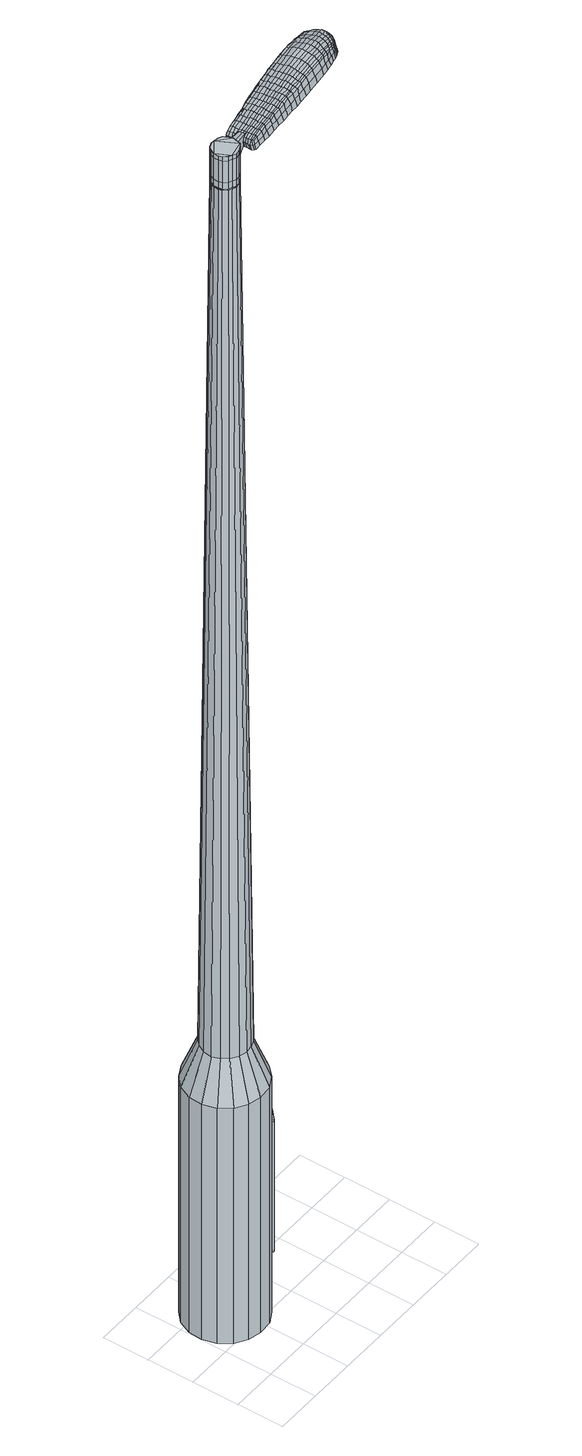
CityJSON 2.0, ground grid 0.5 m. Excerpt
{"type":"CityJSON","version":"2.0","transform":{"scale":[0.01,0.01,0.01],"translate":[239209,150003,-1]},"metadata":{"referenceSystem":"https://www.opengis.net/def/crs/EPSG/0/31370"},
"CityObjects":{
"object1":{"type":"GenericCityObject","attributes":{"cluster":869,"mean_distance_to_centroid":0.272,"new_centroid_x":239209.42,"new_centroid_y":150003.8,"mean_distance_to_camera":11.8,"H1":19.51,"H2":20.36,"Z_final":111.76,"cluster2":-1,"proj_x":239210.21,"proj_y":150011.32,"id_line":88928,"bearing_l":95.98,"distance":7.56,"orientation":"right","G_obj":5.98},"geometry":[{"type":"MultiSurface","lod":"2","boundaries":[[[0,1,2,3]],[[1,4,5,2]],[[4,6,7,5]],[[6,8,9,7]],[[8,10,11,9]],[[10,12,13,11]],[[12,14,15,13]],[[14,16,17,15]],[[16,18,19,17]],[[18,20,21,19]],[[20,22,23,21]],[[22,24,25,23]],[[24,26,27,25]],[[26,28,29,27]],[[28,30,31,29]],[[30,32,33,31]],[[32,34,35,33]],[[34,0,3,35]],[[36,37,38,39]],[[38,40,41,42]],[[41,43,42]],[[42,44,45,46]],[[45,47,46]],[[46,48,49,50]],[[49,51,50]],[[42,46,50,38]],[[50,52,39,38]],[[53,36,39]],[[2,5,7,35]],[[7,9,11,15]],[[11,13,15]],[[15,17,19,23]],[[19,21,23]],[[23,25,27,31]],[[27,29,31]],[[15,23,31,7]],[[31,33,35,7]],[[3,2,35]],[[1,0,54,55]],[[0,34,56,54]],[[34,32,57,56]],[[32,30,58,57]],[[30,28,59,58]],[[28,26,60,59]],[[26,24,61,60]],[[24,22,62,61]],[[22,20,63,62]],[[20,18,64,63]],[[18,16,65,64]],[[16,14,66,65]],[[14,12,67,66]],[[12,10,68,67]],[[10,8,69,68]],[[8,6,70,69]],[[6,4,71,70]],[[4,1,55,71]],[[55,54,72,73]],[[54,56,74,72]],[[56,57,75,74]],[[57,58,76,75]],[[58,59,77,76]],[[59,60,78,77]],[[60,61,79,78]],[[61,62,80,79]],[[62,63,81,80]],[[63,64,82,81]],[[64,65,83,82]],[[65,66,84,83]],[[66,67,85,84]],[[67,68,86,85]],[[68,69,87,86]],[[69,70,88,87]],[[70,71,89,88]],[[71,55,73,89]],[[90,91,92,73]],[[93,94,91,90]],[[95,96,94,93]],[[76,97,96,95]],[[77,98,97,76]],[[99,100,98,77]],[[101,102,100,99]],[[103,104,102,101]],[[105,106,104,103]],[[107,108,106,105]],[[109,110,108,107]],[[111,112,110,109]],[[85,113,112,111]],[[114,115,113,85]],[[87,116,115,114]],[[88,117,116,87]],[[118,119,117,88]],[[73,92,119,118]],[[120,121,122,123]],[[124,120,123,125]],[[126,124,125,127]],[[128,126,127,129]],[[130,128,129,131]],[[132,130,131,133]],[[134,132,133,135]],[[136,134,135,137]],[[138,136,137,139]],[[140,138,139,141]],[[142,140,141,143]],[[144,142,143,145]],[[146,144,145,147]],[[148,146,147,149]],[[150,148,149,151]],[[152,150,151,153]],[[72,90,73]],[[72,74,93,90]],[[74,75,95,93]],[[75,76,95]],[[78,99,77]],[[78,79,101,99]],[[79,80,103,101]],[[80,81,105,103]],[[81,82,107,105]],[[82,83,109,107]],[[83,84,111,109]],[[84,85,111]],[[86,114,85]],[[86,87,114]],[[89,118,88]],[[89,73,118]],[[154,92,91]],[[155,119,92]],[[155,117,119]],[[156,115,116]],[[156,113,115]],[[157,112,113]],[[157,158,110,112]],[[158,159,108,110]],[[159,160,106,108]],[[160,161,104,106]],[[161,162,102,104]],[[162,163,100,102]],[[163,98,100]],[[164,96,97]],[[164,165,94,96]],[[165,154,91,94]],[[39,52,152,166]],[[92,154,167,153]],[[53,39,166,121]],[[154,165,122,167]],[[36,53,121,120]],[[165,164,123,122]],[[37,36,120,124]],[[164,97,125,123]],[[38,37,124,126]],[[97,98,127,125]],[[40,38,126,128]],[[98,163,129,127]],[[41,40,128,130]],[[163,162,131,129]],[[43,41,130,132]],[[162,161,133,131]],[[42,43,132,134]],[[161,160,135,133]],[[44,42,134,136]],[[160,159,137,135]],[[45,44,136,138]],[[159,158,139,137]],[[47,45,138,140]],[[158,157,141,139]],[[46,47,140,142]],[[157,113,143,141]],[[48,46,142,144]],[[113,156,145,143]],[[49,48,144,146]],[[156,116,147,145]],[[51,49,146,148]],[[116,117,149,147]],[[50,51,148,150]],[[117,155,151,149]],[[52,50,150,152]],[[155,92,153,151]],[[152,153,168,169]],[[153,167,170,168]],[[167,122,171,170]],[[122,121,172,171]],[[121,166,173,172]],[[166,152,169,173]],[[174,175,176,177]],[[178,174,177,179]],[[174,178,180,181]],[[175,174,181,182]],[[183,184,185,186]],[[187,183,186,188]],[[183,187,189,190]],[[184,183,190,191]],[[192,193,194,195]],[[196,192,195,197]],[[192,196,198,199]],[[193,192,199,200]],[[201,202,203,204]],[[205,201,204,206]],[[201,205,207,208]],[[202,201,208,209]],[[210,211,212,213]],[[214,210,213,215]],[[210,214,216,217]],[[211,210,217,218]],[[219,220,221,222]],[[223,219,222,224]],[[219,223,225,226]],[[220,219,226,227]],[[228,229,230,231]],[[220,228,231,221]],[[228,220,227,232]],[[229,228,232,233]],[[234,235,236,237]],[[229,234,237,230]],[[234,229,233,238]],[[235,234,238,239]],[[240,178,179,241]],[[235,240,241,236]],[[240,235,239,242]],[[178,240,242,180]],[[243,244,245,246]],[[247,243,246,248]],[[243,247,249,250]],[[244,243,250,251]],[[252,253,254,255]],[[244,252,255,245]],[[252,244,251,256]],[[253,252,256,257]],[[258,259,260,261]],[[253,258,261,254]],[[258,253,257,262]],[[259,258,262,263]],[[264,265,266,267]],[[259,264,267,260]],[[264,259,263,268]],[[265,264,268,269]],[[270,175,182,271]],[[265,270,271,266]],[[270,265,269,272]],[[175,270,272,176]],[[273,274,275,276]],[[277,273,276,278]],[[273,277,279,280]],[[274,273,280,281]],[[282,283,284,285]],[[274,282,285,275]],[[282,274,281,286]],[[283,282,286,287]],[[288,289,290,291]],[[283,288,291,284]],[[288,283,287,292]],[[289,288,292,293]],[[294,187,188,295]],[[289,294,295,290]],[[294,289,293,296]],[[187,294,296,189]],[[297,298,299,300]],[[301,297,300,302]],[[297,301,303,304]],[[298,297,304,305]],[[306,307,308,309]],[[298,306,309,299]],[[306,298,305,310]],[[307,306,310,311]],[[312,313,314,315]],[[307,312,315,308]],[[312,307,311,316]],[[313,312,316,317]],[[318,319,320,321]],[[313,318,321,314]],[[318,313,317,322]],[[319,318,322,323]],[[324,184,191,325]],[[319,324,325,320]],[[324,319,323,326]],[[184,324,326,185]],[[327,213,212,328]],[[329,327,328,330]],[[327,329,331,332]],[[213,327,332,215]],[[333,329,330,334]],[[335,333,334,336]],[[333,335,337,338]],[[329,333,338,331]],[[339,335,336,340]],[[341,339,340,342]],[[339,341,343,344]],[[335,339,344,337]],[[345,341,342,346]],[[347,345,346,348]],[[345,347,349,350]],[[341,345,350,343]],[[351,347,348,352]],[[202,351,352,203]],[[351,202,209,353]],[[347,351,353,349]],[[354,355,200,199]],[[356,354,199,198]],[[354,356,357,358]],[[355,354,358,359]],[[360,361,359,358]],[[362,360,358,357]],[[360,362,363,364]],[[361,360,364,365]],[[366,367,365,364]],[[368,366,364,363]],[[366,368,369,370]],[[367,366,370,371]],[[372,373,371,370]],[[374,372,370,369]],[[372,374,207,205]],[[373,372,205,206]],[[375,376,377,378]],[[277,375,378,279]],[[375,277,278,379]],[[376,375,379,380]],[[381,196,197,382]],[[376,381,382,377]],[[381,376,380,383]],[[196,381,383,198]],[[384,385,386,387]],[[223,384,387,225]],[[384,223,224,388]],[[385,384,388,389]],[[390,391,392,393]],[[385,390,393,386]],[[390,385,389,394]],[[391,390,394,395]],[[396,193,200,397]],[[391,396,397,392]],[[396,391,395,398]],[[193,396,398,194]],[[399,400,401,402]],[[181,399,402,182]],[[399,181,180,403]],[[400,399,403,404]],[[405,406,407,408]],[[400,405,408,401]],[[405,400,404,409]],[[406,405,409,410]],[[411,204,203,412]],[[406,411,412,407]],[[411,406,410,413]],[[204,411,413,206]],[[414,415,416,417]],[[186,414,417,188]],[[414,186,185,418]],[[415,414,418,419]],[[420,208,207,421]],[[415,420,421,416]],[[420,415,419,422]],[[208,420,422,209]],[[423,424,425,426]],[[301,423,426,303]],[[423,301,302,427]],[[424,423,427,428]],[[429,214,215,430]],[[424,429,430,425]],[[429,424,428,431]],[[214,429,431,216]],[[432,433,434,435]],[[247,432,435,249]],[[432,247,248,436]],[[433,432,436,437]],[[438,439,440,441]],[[433,438,441,434]],[[438,433,437,442]],[[439,438,442,443]],[[444,211,218,445]],[[439,444,445,440]],[[444,439,443,446]],[[211,444,446,212]],[[447,448,437,436]],[[246,447,436,248]],[[447,246,245,449]],[[448,447,449,450]],[[451,452,443,442]],[[448,451,442,437]],[[451,448,450,453]],[[452,451,453,454]],[[455,328,212,446]],[[452,455,446,443]],[[455,452,454,456]],[[328,455,456,330]],[[457,458,459,460]],[[304,457,460,305]],[[457,304,303,426]],[[458,457,426,425]],[[461,332,331,462]],[[458,461,462,459]],[[461,458,425,430]],[[332,461,430,215]],[[463,464,450,449]],[[255,463,449,245]],[[463,255,254,465]],[[464,463,465,466]],[[467,468,454,453]],[[464,467,453,450]],[[467,464,466,469]],[[468,467,469,470]],[[471,334,330,456]],[[468,471,456,454]],[[471,468,470,472]],[[334,471,472,336]],[[473,474,475,476]],[[310,473,476,311]],[[473,310,305,460]],[[474,473,460,459]],[[477,338,337,478]],[[474,477,478,475]],[[477,474,459,462]],[[338,477,462,331]],[[479,480,466,465]],[[261,479,465,254]],[[479,261,260,481]],[[480,479,481,482]],[[483,484,470,469]],[[480,483,469,466]],[[483,480,482,485]],[[484,483,485,486]],[[487,340,336,472]],[[484,487,472,470]],[[487,484,486,488]],[[340,487,488,342]],[[489,490,491,492]],[[316,489,492,317]],[[489,316,311,476]],[[490,489,476,475]],[[493,344,343,494]],[[490,493,494,491]],[[493,490,475,478]],[[344,493,478,337]],[[495,496,482,481]],[[267,495,481,260]],[[495,267,266,497]],[[496,495,497,498]],[[499,500,486,485]],[[496,499,485,482]],[[499,496,498,501]],[[500,499,501,502]],[[503,346,342,488]],[[500,503,488,486]],[[503,500,502,504]],[[346,503,504,348]],[[505,506,507,508]],[[322,505,508,323]],[[505,322,317,492]],[[506,505,492,491]],[[509,350,349,510]],[[506,509,510,507]],[[509,506,491,494]],[[350,509,494,343]],[[511,512,498,497]],[[271,511,497,266]],[[511,271,182,402]],[[512,511,402,401]],[[513,514,502,501]],[[512,513,501,498]],[[513,512,401,408]],[[514,513,408,407]],[[515,352,348,504]],[[514,515,504,502]],[[515,514,407,412]],[[352,515,412,203]],[[516,517,419,418]],[[326,516,418,185]],[[516,326,323,508]],[[517,516,508,507]],[[518,353,209,422]],[[517,518,422,419]],[[518,517,507,510]],[[353,518,510,349]],[[519,520,380,379]],[[276,519,379,278]],[[519,276,275,521]],[[520,519,521,522]],[[523,356,198,383]],[[520,523,383,380]],[[523,520,522,524]],[[356,523,524,357]],[[525,526,527,528]],[[226,525,528,227]],[[525,226,225,387]],[[526,525,387,386]],[[529,530,531,532]],[[526,529,532,527]],[[529,526,386,393]],[[530,529,393,392]],[[533,355,359,534]],[[530,533,534,531]],[[533,530,392,397]],[[355,533,397,200]],[[535,536,522,521]],[[285,535,521,275]],[[535,285,284,537]],[[536,535,537,538]],[[539,362,357,524]],[[536,539,524,522]],[[539,536,538,540]],[[362,539,540,363]],[[541,542,543,544]],[[232,541,544,233]],[[541,232,227,528]],[[542,541,528,527]],[[545,546,547,548]],[[542,545,548,543]],[[545,542,527,532]],[[546,545,532,531]],[[549,361,365,550]],[[546,549,550,547]],[[549,546,531,534]],[[361,549,534,359]],[[551,552,538,537]],[[291,551,537,284]],[[551,291,290,553]],[[552,551,553,554]],[[555,368,363,540]],[[552,555,540,538]],[[555,552,554,556]],[[368,555,556,369]],[[557,558,559,560]],[[238,557,560,239]],[[557,238,233,544]],[[558,557,544,543]],[[561,562,563,564]],[[558,561,564,559]],[[561,558,543,548]],[[562,561,548,547]],[[565,367,371,566]],[[562,565,566,563]],[[565,562,547,550]],[[367,565,550,365]],[[567,568,554,553]],[[295,567,553,290]],[[567,295,188,417]],[[568,567,417,416]],[[569,374,369,556]],[[568,569,556,554]],[[569,568,416,421]],[[374,569,421,207]],[[570,571,404,403]],[[242,570,403,180]],[[570,242,239,560]],[[571,570,560,559]],[[572,573,410,409]],[[571,572,409,404]],[[572,571,559,564]],[[573,572,564,563]],[[574,373,206,413]],[[573,574,413,410]],[[574,573,563,566]],[[373,574,566,371]],[[575,576,577,578]],[[578,577,579,580]],[[581,579,577,582]],[[582,577,576,583]],[[584,585,586,587]],[[587,586,588,589]],[[590,588,586,591]],[[591,586,585,592]],[[593,594,595,596]],[[596,595,597,598]],[[599,597,595,600]],[[600,595,594,601]],[[602,603,604,605]],[[605,604,606,607]],[[608,606,604,609]],[[609,604,603,610]],[[611,612,613,614]],[[614,613,615,616]],[[617,615,613,618]],[[618,613,612,619]],[[620,621,622,623]],[[623,622,624,625]],[[626,624,622,627]],[[627,622,621,628]],[[629,630,631,632]],[[632,631,621,620]],[[628,621,631,633]],[[633,631,630,634]],[[635,636,637,638]],[[638,637,630,629]],[[634,630,637,639]],[[639,637,636,640]],[[580,579,641,642]],[[642,641,636,635]],[[640,636,641,643]],[[643,641,579,581]],[[644,645,646,647]],[[647,646,648,649]],[[650,648,646,651]],[[651,646,645,652]],[[653,654,655,656]],[[656,655,645,644]],[[652,645,655,657]],[[657,655,654,658]],[[659,660,661,662]],[[662,661,654,653]],[[658,654,661,663]],[[663,661,660,664]],[[665,666,667,668]],[[668,667,660,659]],[[664,660,667,669]],[[669,667,666,670]],[[583,576,671,672]],[[672,671,666,665]],[[670,666,671,673]],[[673,671,576,575]],[[674,675,676,677]],[[677,676,678,679]],[[680,678,676,681]],[[681,676,675,682]],[[683,684,685,686]],[[686,685,675,674]],[[682,675,685,687]],[[687,685,684,688]],[[689,690,691,692]],[[692,691,684,683]],[[688,684,691,693]],[[693,691,690,694]],[[589,588,695,696]],[[696,695,690,689]],[[694,690,695,697]],[[697,695,588,590]],[[698,699,700,701]],[[701,700,702,703]],[[704,702,700,705]],[[705,700,699,706]],[[707,708,709,710]],[[710,709,699,698]],[[706,699,709,711]],[[711,709,708,712]],[[713,714,715,716]],[[716,715,708,707]],[[712,708,715,717]],[[717,715,714,718]],[[719,720,721,722]],[[722,721,714,713]],[[718,714,721,723]],[[723,721,720,724]],[[592,585,725,726]],[[726,725,720,719]],[[724,720,725,727]],[[727,725,585,584]],[[611,614,728,729]],[[729,728,730,731]],[[732,730,728,733]],[[733,728,614,616]],[[731,730,734,735]],[[735,734,736,737]],[[738,736,734,739]],[[739,734,730,732]],[[737,736,740,741]],[[741,740,742,743]],[[744,742,740,745]],[[745,740,736,738]],[[743,742,746,747]],[[747,746,748,749]],[[750,748,746,751]],[[751,746,742,744]],[[749,748,752,753]],[[753,752,603,602]],[[610,603,752,754]],[[754,752,748,750]],[[601,755,756,600]],[[600,756,757,599]],[[758,757,756,759]],[[759,756,755,760]],[[760,761,762,759]],[[759,762,763,758]],[[764,763,762,765]],[[765,762,761,766]],[[766,767,768,765]],[[765,768,769,764]],[[770,769,768,771]],[[771,768,767,772]],[[772,773,774,771]],[[771,774,775,770]],[[608,775,774,606]],[[606,774,773,607]],[[776,777,778,779]],[[779,778,678,680]],[[679,678,778,780]],[[780,778,777,781]],[[598,597,782,783]],[[783,782,777,776]],[[781,777,782,784]],[[784,782,597,599]],[[785,786,787,788]],[[788,787,624,626]],[[625,624,787,789]],[[789,787,786,790]],[[791,792,793,794]],[[794,793,786,785]],[[790,786,793,795]],[[795,793,792,796]],[[601,594,797,798]],[[798,797,792,791]],[[796,792,797,799]],[[799,797,594,593]],[[800,801,802,803]],[[803,802,582,583]],[[581,582,802,804]],[[804,802,801,805]],[[806,807,808,809]],[[809,808,801,800]],[[805,801,808,810]],[[810,808,807,811]],[[602,605,812,813]],[[813,812,807,806]],[[811,807,812,814]],[[814,812,605,607]],[[815,816,817,818]],[[818,817,587,589]],[[584,587,817,819]],[[819,817,816,820]],[[608,609,821,822]],[[822,821,816,815]],[[820,816,821,823]],[[823,821,609,610]],[[824,825,826,827]],[[827,826,702,704]],[[703,702,826,828]],[[828,826,825,829]],[[616,615,830,831]],[[831,830,825,824]],[[829,825,830,832]],[[832,830,615,617]],[[833,834,648,835]],[[835,648,650]],[[649,648,836]],[[836,648,834,837]],[[838,839,840,841]],[[841,840,834,833]],[[837,834,840,842]],[[842,840,839,843]],[[619,612,844,845]],[[845,844,839,838]],[[843,839,844,846]],[[846,844,612,611]],[[837,847,848,836]],[[836,848,647,649]],[[644,647,848,849]],[[849,848,847,850]],[[843,851,852,842]],[[842,852,847,837]],[[850,847,852,853]],[[853,852,851,854]],[[611,729,855,846]],[[846,855,851,843]],[[854,851,855,856]],[[856,855,729,731]],[[857,858,859,860]],[[860,859,705,706]],[[704,705,859,827]],[[827,859,858,824]],[[732,733,861,862]],[[862,861,858,857]],[[824,858,861,831]],[[831,861,733,616]],[[850,863,864,849]],[[849,864,656,644]],[[653,656,864,865]],[[865,864,863,866]],[[854,867,868,853]],[[853,868,863,850]],[[866,863,868,869]],[[869,868,867,870]],[[731,735,871,856]],[[856,871,867,854]],[[870,867,871,872]],[[872,871,735,737]],[[873,874,875,876]],[[876,875,711,712]],[[706,711,875,860]],[[860,875,874,857]],[[738,739,877,878]],[[878,877,874,873]],[[857,874,877,862]],[[862,877,739,732]],[[866,879,880,865]],[[865,880,662,653]],[[659,662,880,881]],[[881,880,879,882]],[[870,883,884,869]],[[869,884,879,866]],[[882,879,884,885]],[[885,884,883,886]],[[737,741,887,872]],[[872,887,883,870]],[[886,883,887,888]],[[888,887,741,743]],[[889,890,891,892]],[[892,891,717,718]],[[712,717,891,876]],[[876,891,890,873]],[[744,745,893,894]],[[894,893,890,889]],[[873,890,893,878]],[[878,893,745,738]],[[882,895,896,881]],[[881,896,668,659]],[[665,668,896,897]],[[897,896,895,898]],[[886,899,900,885]],[[885,900,895,882]],[[898,895,900,901]],[[901,900,899,902]],[[743,747,903,888]],[[888,903,899,886]],[[902,899,903,904]],[[904,903,747,749]],[[905,906,907,908]],[[908,907,723,724]],[[718,723,907,892]],[[892,907,906,889]],[[750,751,909,910]],[[910,909,906,905]],[[889,906,909,894]],[[894,909,751,744]],[[898,911,912,897]],[[897,912,672,665]],[[583,672,912,803]],[[803,912,911,800]],[[902,913,914,901]],[[901,914,911,898]],[[800,911,914,809]],[[809,914,913,806]],[[749,753,915,904]],[[904,915,913,902]],[[806,913,915,813]],[[813,915,753,602]],[[820,916,917,819]],[[819,917,727,584]],[[724,727,917,908]],[[908,917,916,905]],[[610,754,918,823]],[[823,918,916,820]],[[905,916,918,910]],[[910,918,754,750]],[[781,919,920,780]],[[780,920,677,679]],[[674,677,920,921]],[[921,920,919,922]],[[599,757,923,784]],[[784,923,919,781]],[[922,919,923,924]],[[924,923,757,758]],[[925,926,927,928]],[[928,927,627,628]],[[626,627,927,788]],[[788,927,926,785]],[[929,930,931,932]],[[932,931,926,925]],[[785,926,931,794]],[[794,931,930,791]],[[760,755,933,934]],[[934,933,930,929]],[[791,930,933,798]],[[798,933,755,601]],[[922,935,936,921]],[[921,936,686,674]],[[683,686,936,937]],[[937,936,935,938]],[[758,763,939,924]],[[924,939,935,922]],[[938,935,939,940]],[[940,939,763,764]],[[941,942,943,944]],[[944,943,633,634]],[[628,633,943,928]],[[928,943,942,925]],[[945,946,947,948]],[[948,947,942,941]],[[925,942,947,932]],[[932,947,946,929]],[[766,761,949,950]],[[950,949,946,945]],[[929,946,949,934]],[[934,949,761,760]],[[938,951,952,937]],[[937,952,692,683]],[[689,692,952,953]],[[953,952,951,954]],[[764,769,955,940]],[[940,955,951,938]],[[954,951,955,956]],[[956,955,769,770]],[[957,958,959,960]],[[960,959,639,640]],[[634,639,959,944]],[[944,959,958,941]],[[961,962,963,964]],[[964,963,958,957]],[[941,958,963,948]],[[948,963,962,945]],[[772,767,965,966]],[[966,965,962,961]],[[945,962,965,950]],[[950,965,767,766]],[[954,967,968,953]],[[953,968,696,689]],[[589,696,968,818]],[[818,968,967,815]],[[770,775,969,956]],[[956,969,967,954]],[[815,967,969,822]],[[822,969,775,608]],[[805,970,971,804]],[[804,971,643,581]],[[640,643,971,960]],[[960,971,970,957]],[[811,972,973,810]],[[810,973,970,805]],[[957,970,973,964]],[[964,973,972,961]],[[607,773,974,814]],[[814,974,972,811]],[[961,972,974,966]],[[966,974,773,772]],[[575,578,177,176]],[[578,580,179,177]],[[590,591,190,189]],[[591,592,191,190]],[[593,596,195,194]],[[596,598,197,195]],[[617,618,217,216]],[[618,619,218,217]],[[620,623,222,221]],[[623,625,224,222]],[[629,632,231,230]],[[632,620,221,231]],[[635,638,237,236]],[[638,629,230,237]],[[580,642,241,179]],[[642,635,236,241]],[[650,651,250,249]],[[651,652,251,250]],[[652,657,256,251]],[[657,658,257,256]],[[658,663,262,257]],[[663,664,263,262]],[[664,669,268,263]],[[669,670,269,268]],[[670,673,272,269]],[[673,575,176,272]],[[680,681,280,279]],[[681,682,281,280]],[[682,687,286,281]],[[687,688,287,286]],[[688,693,292,287]],[[693,694,293,292]],[[694,697,296,293]],[[697,590,189,296]],[[698,701,300,299]],[[701,703,302,300]],[[707,710,309,308]],[[710,698,299,309]],[[713,716,315,314]],[[716,707,308,315]],[[719,722,321,320]],[[722,713,314,321]],[[592,726,325,191]],[[726,719,320,325]],[[776,779,378,377]],[[779,680,279,378]],[[598,783,382,197]],[[783,776,377,382]],[[625,789,388,224]],[[789,790,389,388]],[[790,795,394,389]],[[795,796,395,394]],[[796,799,398,395]],[[799,593,194,398]],[[703,828,427,302]],[[828,829,428,427]],[[829,832,431,428]],[[832,617,216,431]],[[833,835,435,434]],[[835,650,249,435]],[[838,841,441,440]],[[841,833,434,441]],[[619,845,445,218]],[[845,838,440,445]],[[975,976,977,978]],[[979,980,978,977]],[[981,982,983,984]],[[985,986,987,988]],[[976,989,990,977]],[[991,979,977,990]],[[992,981,984,993]],[[994,995,986,985]],[[989,996,997,990]],[[997,998,991,990]],[[999,992,993,1000]],[[1001,995,994,1002]],[[996,1003,1004,997]],[[1004,1005,998,997]],[[1006,999,1000,1007]],[[1008,1001,1002,1009]],[[1010,1011,1012,1013]],[[1014,1015,1011,1010]],[[1014,1016,1017,1015]],[[1016,1018,1019,1017]],[[1020,1021,1022,1023]],[[1024,1025,1021,1020]],[[1026,1027,1025,1024]],[[1028,1029,1027,1026]],[[1023,1012,1011,1020]],[[1020,1011,1015,1024]],[[1015,1017,1026,1024]],[[1017,1019,1028,1026]],[[984,983,980,979]],[[993,984,979,991]],[[998,1000,993,991]],[[1005,1007,1000,998]],[[985,988,982,981]],[[994,985,981,992]],[[1002,994,992,999]],[[1009,1002,999,1006]],[[986,1010,1013,987]],[[995,1014,1010,986]],[[1016,1014,995,1001]],[[1018,1016,1001,1008]],[[1030,1031,1032,1033]],[[1032,1034,1035,1036]],[[1032,1036,1037,1038]],[[1032,1038,1033]],[[1039,1030,1033,1040]],[[1041,1040,1033,1042]],[[1043,1042,1033]],[[1044,1032,1031,1045]],[[1046,1044,1045,1047]],[[1048,1046,1047,1049]],[[1050,1048,1049,1051]],[[1052,1050,1051,1053]],[[1053,1054,1055,1056]],[[1053,1056,1057,1058]],[[1053,1058,1059,1060]],[[1059,1061,1062,1063]],[[1059,1063,1064,1065]],[[1059,1065,1060]],[[1053,1060,1052]],[[1066,1067,1031,1030]],[[1068,1069,1034,1032]],[[1070,1071,1043,1033]],[[1067,1072,1045,1031]],[[1073,1068,1032,1044]],[[1072,1074,1047,1045]],[[1075,1073,1044,1046]],[[1074,1076,1049,1047]],[[1077,1075,1046,1048]],[[1076,1078,1051,1049]],[[1079,1077,1048,1050]],[[1078,1080,1053,1051]],[[1081,1079,1050,1052]],[[1080,1082,1054,1053]],[[1083,1084,1061,1059]],[[1085,1081,1052,1060]],[[1055,1054,1082,1086]],[[1056,1055,1086,1087]],[[1057,1056,1087,1088]],[[1058,1057,1088,1089]],[[1059,1058,1089,1083]],[[1090,1066,1030,1039]],[[1091,1090,1039,1040]],[[1092,1091,1040,1041]],[[1093,1092,1041,1042]],[[1071,1093,1042,1043]],[[1035,1034,1069,1094]],[[1062,1061,1084,1095]],[[1036,1035,1094,1096]],[[1037,1036,1096,1097]],[[1038,1037,1097,1098]],[[1033,1038,1098,1070]],[[1063,1062,1095,1099]],[[1064,1063,1099,1100]],[[1065,1064,1100,1101]],[[1060,1065,1101,1085]]]}]}
},
"vertices":[
[85,86,384],[84,72,384],[84,72,96],[85,86,96],[78,58,384],[78,58,96],[68,48,384],[68,48,96],[55,41,384],[55,41,96],[40,40,384],[40,40,96],[26,43,384],[26,43,96],[14,51,384],[14,51,96],[5,63,384],[5,63,96],[1,77,384],[1,77,96],[2,92,384],[2,92,96],[8,106,384],[8,106,96],[19,116,384],[19,116,96],[32,123,384],[32,123,96],[46,124,384],[46,124,96],[61,121,384],[61,121,96],[73,112,384],[73,112,96],[81,100,384],[81,100,96],[53,92,1524],[49,94,1524],[44,95,1524],[57,83,1524],[40,95,1524],[35,93,1524],[30,85,1524],[32,89,1524],[30,80,1524],[31,76,1524],[38,70,1524],[34,72,1524],[42,68,1524],[47,69,1524],[55,74,1524],[51,71,1524],[56,79,1524],[55,88,1524],[68,84,429],[68,76,429],[66,93,429],[61,100,429],[54,105,429],[45,107,429],[36,106,429],[29,102,429],[23,96,429],[19,88,429],[18,79,429],[21,71,429],[26,64,429],[33,59,429],[42,57,429],[50,58,429],[58,61,429],[64,68,429],[57,83,1483],[56,79,1483],[55,88,1483],[53,92,1483],[49,94,1483],[44,95,1483],[40,95,1483],[35,93,1483],[32,89,1483],[30,85,1483],[30,80,1483],[31,76,1483],[34,72,1483],[38,70,1483],[42,68,1483],[47,69,1483],[51,71,1483],[55,74,1483],[56,83,1483],[56,83,1485],[56,79,1485],[55,87,1483],[55,87,1485],[52,91,1483],[52,91,1485],[49,94,1485],[44,95,1485],[40,94,1483],[40,94,1485],[36,92,1483],[36,92,1485],[33,89,1483],[33,89,1485],[31,85,1483],[31,85,1485],[31,81,1483],[31,81,1485],[32,76,1483],[32,76,1485],[34,73,1483],[34,73,1485],[38,70,1485],[42,69,1483],[42,69,1485],[47,69,1485],[51,71,1485],[54,75,1483],[54,75,1485],[53,92,1519],[55,88,1519],[55,88,1493],[53,92,1493],[49,94,1519],[49,94,1493],[44,95,1519],[44,95,1493],[40,95,1519],[40,95,1493],[35,93,1519],[35,93,1493],[32,89,1519],[32,89,1493],[30,85,1519],[30,85,1493],[30,80,1519],[30,80,1493],[31,76,1519],[31,76,1493],[34,72,1519],[34,72,1493],[38,70,1519],[38,70,1493],[42,68,1519],[42,68,1493],[47,69,1519],[47,69,1493],[51,71,1519],[51,71,1493],[55,74,1519],[55,74,1493],[56,79,1519],[56,79,1493],[57,83,1485],[55,74,1485],[42,68,1485],[34,72,1485],[31,76,1485],[30,80,1485],[30,85,1485],[32,89,1485],[35,93,1485],[40,95,1485],[53,92,1485],[55,88,1485],[57,83,1519],[57,83,1493],[76,82,1513],[76,82,1518],[75,85,1513],[75,88,1513],[75,88,1518],[75,85,1518],[151,73,1519],[144,73,1518],[145,72,1509],[153,72,1510],[160,74,1519],[161,73,1510],[159,76,1526],[150,75,1525],[143,74,1525],[147,112,1519],[140,111,1518],[139,109,1525],[146,110,1525],[156,113,1519],[155,111,1526],[157,115,1510],[148,113,1510],[141,112,1509],[222,102,1519],[222,98,1519],[223,98,1513],[223,102,1513],[221,106,1519],[221,106,1513],[219,106,1524],[220,102,1524],[221,98,1524],[148,94,1530],[141,93,1529],[141,90,1529],[149,91,1530],[158,95,1531],[158,92,1531],[157,99,1530],[148,98,1530],[141,97,1529],[68,86,1512],[68,83,1512],[70,83,1517],[69,86,1517],[68,89,1512],[69,89,1517],[69,89,1506],[69,86,1506],[69,83,1506],[210,81,1519],[207,80,1519],[208,79,1512],[211,80,1512],[212,82,1518],[213,81,1512],[211,83,1522],[209,82,1523],[206,81,1524],[202,79,1519],[196,78,1519],[198,77,1512],[203,78,1512],[201,81,1524],[196,79,1525],[190,77,1519],[183,76,1519],[184,75,1511],[192,76,1511],[190,79,1526],[182,78,1526],[171,75,1519],[173,74,1510],[170,77,1526],[77,70,1513],[85,70,1513],[84,71,1518],[77,71,1517],[72,70,1512],[73,71,1516],[73,69,1506],[78,69,1507],[86,69,1507],[92,71,1514],[100,71,1515],[99,72,1520],[91,72,1519],[93,69,1507],[101,70,1507],[107,71,1515],[115,72,1516],[114,73,1522],[106,73,1521],[109,70,1508],[116,70,1508],[122,72,1517],[130,72,1517],[128,74,1524],[121,73,1523],[124,71,1508],[131,71,1509],[137,73,1518],[136,74,1524],[138,71,1509],[207,117,1519],[204,117,1519],[203,115,1524],[207,115,1523],[209,116,1518],[209,115,1522],[210,118,1512],[208,118,1512],[204,118,1512],[199,117,1519],[193,117,1519],[192,115,1525],[198,115,1524],[200,118,1512],[194,118,1512],[187,116,1519],[179,116,1519],[178,114,1526],[186,115,1526],[188,118,1511],[180,117,1511],[168,114,1519],[167,113,1526],[169,116,1510],[74,100,1513],[82,101,1513],[83,103,1507],[75,101,1507],[69,99,1512],[70,100,1506],[70,98,1516],[74,99,1517],[81,100,1518],[89,103,1514],[97,104,1515],[98,105,1507],[90,104,1507],[89,101,1519],[96,102,1520],[104,105,1515],[111,106,1516],[112,108,1508],[105,107,1508],[103,104,1521],[111,105,1522],[119,107,1517],[126,109,1517],[127,110,1509],[120,109,1508],[118,106,1523],[125,107,1524],[133,110,1518],[134,111,1509],[132,108,1524],[75,86,1519],[75,84,1519],[82,87,1520],[82,84,1520],[82,90,1520],[74,89,1519],[90,88,1522],[90,85,1522],[97,89,1523],[97,86,1523],[97,92,1523],[89,91,1521],[104,89,1524],[105,87,1524],[112,90,1525],[112,87,1525],[111,93,1525],[104,93,1524],[119,91,1526],[119,88,1526],[126,92,1527],[127,89,1527],[126,95,1527],[119,94,1526],[134,93,1528],[134,89,1528],[133,96,1528],[218,102,1527],[218,98,1527],[216,105,1526],[212,105,1527],[213,101,1528],[213,97,1528],[207,100,1529],[207,97,1529],[206,104,1528],[198,104,1530],[199,100,1530],[200,96,1530],[192,99,1531],[192,95,1531],[191,103,1530],[182,102,1531],[183,98,1531],[183,94,1531],[170,97,1531],[171,93,1531],[170,101,1531],[212,115,1518],[214,114,1519],[215,115,1513],[212,117,1513],[210,115,1523],[213,113,1523],[217,110,1519],[218,111,1513],[216,110,1524],[214,83,1518],[216,85,1518],[215,85,1523],[213,84,1523],[215,82,1513],[217,84,1513],[219,88,1519],[221,91,1519],[219,91,1524],[217,88,1523],[219,87,1513],[222,91,1513],[222,95,1519],[220,95,1524],[223,95,1513],[150,76,1528],[149,78,1528],[142,78,1528],[142,76,1527],[158,77,1528],[158,79,1529],[149,81,1529],[149,84,1530],[142,84,1529],[142,81,1528],[158,82,1529],[158,85,1530],[149,88,1530],[142,87,1529],[158,88,1531],[146,109,1528],[147,106,1529],[156,107,1529],[155,110,1528],[139,108,1527],[140,105,1528],[147,102,1529],[156,103,1530],[140,101,1528],[67,98,1512],[67,96,1512],[68,95,1517],[68,97,1517],[68,99,1506],[68,96,1506],[68,92,1512],[69,92,1517],[68,93,1506],[70,71,1512],[69,73,1512],[70,72,1506],[71,70,1506],[71,72,1517],[71,73,1517],[69,75,1512],[69,78,1512],[70,77,1506],[70,74,1506],[70,76,1517],[70,78,1517],[69,80,1512],[70,80,1506],[70,81,1517],[76,72,1519],[76,74,1519],[84,73,1520],[83,74,1520],[76,76,1519],[75,79,1519],[83,77,1520],[83,79,1520],[75,81,1519],[83,82,1520],[74,98,1519],[74,96,1519],[81,97,1520],[81,99,1520],[74,93,1519],[82,94,1520],[91,73,1521],[91,75,1521],[99,73,1522],[98,75,1522],[91,77,1521],[90,80,1521],[98,78,1522],[98,80,1523],[90,82,1522],[97,83,1523],[88,100,1521],[89,98,1521],[96,99,1522],[96,101,1522],[89,95,1521],[96,96,1522],[106,74,1523],[106,76,1523],[113,74,1524],[113,76,1524],[105,78,1523],[105,81,1524],[113,79,1525],[113,82,1525],[105,84,1524],[112,84,1525],[103,102,1523],[103,100,1523],[111,101,1524],[110,103,1524],[104,96,1524],[111,97,1525],[121,75,1525],[120,77,1525],[128,75,1526],[128,77,1526],[120,79,1526],[120,82,1526],[128,80,1527],[127,83,1527],[120,85,1526],[127,86,1527],[118,104,1525],[118,102,1525],[125,103,1526],[125,105,1526],[118,98,1526],[126,99,1527],[135,76,1527],[135,77,1527],[135,80,1527],[135,83,1528],[134,86,1528],[132,107,1527],[132,104,1527],[133,100,1528],[208,114,1525],[210,113,1525],[204,114,1526],[206,113,1526],[213,109,1526],[209,109,1527],[210,83,1525],[212,85,1525],[209,84,1526],[207,83,1525],[214,88,1525],[216,91,1526],[212,90,1527],[210,87,1526],[217,94,1526],[213,94,1527],[199,114,1526],[201,112,1527],[193,114,1527],[195,112,1528],[203,109,1528],[197,108,1529],[202,82,1526],[203,84,1527],[197,83,1528],[196,81,1527],[205,86,1527],[206,89,1528],[199,89,1529],[198,85,1528],[207,93,1528],[200,92,1530],[187,113,1528],[188,111,1529],[179,113,1528],[180,110,1529],[190,107,1529],[181,107,1530],[190,80,1528],[191,82,1528],[182,81,1529],[182,79,1528],[191,85,1529],[192,88,1530],[183,87,1530],[183,84,1530],[192,91,1530],[183,91,1531],[167,111,1529],[168,109,1529],[169,105,1530],[170,78,1528],[170,80,1529],[171,83,1530],[171,86,1530],[171,90,1531],[145,74,1509],[144,75,1518],[151,75,1518],[152,74,1509],[159,76,1519],[161,75,1510],[158,77,1525],[150,77,1525],[143,76,1525],[140,107,1525],[141,109,1518],[148,110,1518],[147,108,1525],[156,111,1519],[155,109,1525],[157,113,1510],[149,112,1509],[142,110,1509],[221,98,1513],[220,98,1519],[220,102,1519],[221,102,1513],[219,105,1519],[219,105,1513],[217,105,1524],[218,101,1524],[219,98,1524],[142,90,1528],[142,93,1528],[149,94,1529],[149,91,1529],[158,95,1529],[158,92,1529],[157,99,1529],[148,98,1529],[141,97,1528],[72,83,1516],[71,83,1512],[70,86,1512],[71,86,1516],[70,89,1512],[71,89,1516],[71,89,1506],[71,86,1506],[72,83,1506],[207,81,1512],[206,82,1519],[209,83,1518],[210,82,1512],[211,84,1518],[212,82,1512],[210,84,1522],[209,84,1523],[206,83,1523],[197,79,1512],[196,80,1519],[201,81,1519],[203,80,1512],[201,82,1524],[195,81,1525],[184,77,1511],[182,78,1519],[190,79,1519],[192,78,1511],[189,80,1525],[182,80,1526],[171,77,1519],[173,76,1510],[170,78,1526],[84,73,1518],[85,72,1513],[77,72,1513],[77,73,1517],[72,72,1512],[73,73,1515],[73,71,1506],[78,71,1506],[86,71,1507],[99,74,1520],[100,73,1514],[92,73,1514],[92,74,1519],[93,71,1507],[101,72,1507],[114,75,1522],[115,74,1516],[107,73,1515],[106,74,1521],[109,72,1508],[116,72,1508],[128,76,1523],[129,74,1517],[122,74,1516],[121,75,1522],[123,73,1508],[131,73,1508],[137,75,1517],[136,76,1524],[138,73,1509],[203,113,1523],[203,115,1519],[207,115,1518],[206,113,1523],[209,114,1518],[208,113,1522],[209,116,1512],[207,116,1512],[204,116,1512],[192,113,1525],[193,115,1519],[199,115,1519],[198,113,1524],[200,116,1512],[194,116,1512],[179,112,1526],[179,114,1519],[187,114,1519],[186,113,1525],[188,116,1511],[180,115,1511],[168,112,1519],[167,111,1526],[169,114,1510],[83,101,1507],[82,99,1513],[75,98,1513],[76,99,1506],[70,97,1512],[71,98,1506],[71,96,1515],[74,97,1517],[82,98,1518],[98,103,1507],[97,102,1514],[90,101,1514],[90,102,1507],[89,99,1519],[96,101,1520],[113,106,1508],[112,104,1516],[104,103,1515],[105,105,1508],[104,102,1521],[111,103,1522],[127,108,1508],[126,107,1517],[119,105,1516],[120,107,1508],[118,104,1522],[126,105,1523],[133,108,1517],[135,109,1509],[133,106,1524],[76,86,1518],[76,84,1518],[83,87,1519],[83,85,1519],[82,90,1519],[75,89,1518],[90,88,1520],[90,85,1520],[98,89,1521],[98,86,1521],[97,92,1521],[90,91,1520],[105,89,1523],[105,87,1523],[112,90,1524],[113,87,1524],[112,93,1524],[105,93,1523],[120,91,1525],[120,88,1525],[127,92,1526],[127,89,1526],[127,95,1526],[119,94,1525],[134,93,1527],[135,90,1527],[134,96,1527],[216,98,1526],[216,101,1526],[215,105,1525],[211,104,1526],[212,101,1526],[213,97,1526],[206,97,1528],[206,100,1528],[205,104,1527],[198,103,1528],[199,100,1529],[199,96,1529],[192,95,1530],[192,99,1530],[191,102,1529],[182,102,1530],[183,98,1530],[183,94,1530],[171,93,1530],[170,96,1530],[170,100,1530],[213,113,1513],[212,112,1518],[210,114,1518],[211,115,1512],[209,113,1523],[211,111,1523],[216,109,1519],[216,109,1513],[214,108,1523],[213,87,1523],[215,86,1518],[213,85,1518],[211,85,1523],[214,83,1512],[215,85,1512],[217,92,1523],[219,92,1519],[217,89,1519],[215,89,1523],[218,88,1513],[219,92,1513],[220,95,1519],[218,95,1524],[221,95,1513],[143,79,1527],[150,79,1527],[150,78,1527],[143,77,1526],[158,78,1527],[158,80,1528],[142,84,1528],[150,85,1528],[150,82,1528],[143,81,1527],[158,82,1528],[158,86,1529],[149,88,1529],[142,87,1528],[158,89,1529],[156,107,1528],[147,106,1527],[147,107,1527],[155,108,1527],[140,106,1526],[140,105,1527],[148,102,1528],[157,103,1528],[141,101,1527],[70,95,1516],[69,96,1512],[69,97,1512],[70,96,1516],[70,98,1506],[70,97,1506],[70,92,1512],[71,92,1516],[71,93,1506],[73,72,1506],[72,73,1512],[72,71,1506],[72,73,1516],[73,74,1516],[72,78,1506],[71,78,1512],[71,75,1512],[72,75,1506],[72,76,1516],[72,78,1516],[71,81,1512],[72,80,1506],[72,81,1516],[77,74,1518],[77,73,1518],[84,74,1519],[84,75,1519],[76,79,1518],[77,76,1518],[84,77,1519],[83,79,1519],[76,81,1518],[83,82,1519],[82,97,1519],[75,96,1518],[75,97,1518],[82,98,1519],[75,93,1518],[82,93,1519],[91,75,1520],[91,74,1520],[99,75,1521],[99,76,1521],[91,80,1520],[91,77,1520],[99,78,1521],[98,81,1521],[91,83,1520],[98,83,1521],[97,99,1521],[89,98,1520],[89,99,1520],[96,100,1521],[89,94,1520],[97,95,1521],[106,76,1522],[106,75,1522],[114,76,1523],[114,77,1523],[106,81,1522],[106,78,1522],[113,79,1523],[113,82,1524],[105,84,1523],[113,85,1524],[111,101,1523],[104,100,1522],[104,101,1522],[111,102,1523],[104,96,1522],[112,97,1523],[121,77,1524],[121,76,1524],[128,76,1525],[128,78,1525],[120,82,1525],[121,80,1524],[128,80,1525],[128,83,1526],[120,85,1525],[128,86,1526],[126,103,1525],[119,102,1524],[118,103,1524],[126,104,1525],[119,98,1524],[126,99,1525],[135,78,1526],[135,77,1526],[135,84,1527],[135,81,1526],[135,87,1527],[133,104,1526],[133,105,1526],[133,100,1526],[209,111,1524],[207,113,1524],[204,113,1525],[206,112,1525],[212,108,1525],[209,108,1525],[208,85,1525],[211,86,1524],[209,85,1524],[206,84,1525],[211,91,1526],[215,91,1525],[213,89,1524],[210,88,1525],[216,95,1525],[212,94,1526],[200,111,1526],[199,113,1526],[193,112,1526],[194,111,1527],[203,108,1526],[196,107,1527],[196,84,1527],[203,84,1526],[201,83,1526],[195,82,1526],[199,89,1528],[205,90,1527],[204,87,1526],[198,86,1527],[206,93,1527],[199,93,1528],[188,110,1527],[187,112,1527],[179,111,1527],[180,110,1528],[189,107,1528],[181,106,1529],[182,82,1528],[190,83,1527],[189,81,1527],[182,81,1527],[183,88,1529],[192,89,1529],[191,85,1528],[183,85,1528],[192,92,1529],[183,91,1530],[168,108,1528],[167,110,1528],[169,104,1529],[170,81,1528],[170,79,1528],[171,87,1529],[171,83,1529],[171,90,1530],[73,71,1508],[72,78,1508],[105,80,1509],[105,72,1509],[126,82,1510],[127,73,1510],[166,85,1512],[166,76,1512],[149,74,1511],[148,83,1511],[183,87,1513],[197,89,1514],[198,80,1514],[184,78,1513],[71,84,1508],[104,88,1509],[125,90,1510],[165,94,1512],[147,92,1511],[182,96,1513],[196,97,1514],[71,91,1508],[103,96,1509],[124,99,1510],[164,103,1512],[146,102,1511],[195,106,1514],[181,105,1513],[70,98,1508],[102,104,1509],[123,107,1510],[163,113,1512],[145,111,1511],[194,115,1514],[181,115,1513],[210,91,1514],[215,92,1514],[215,85,1514],[211,82,1514],[209,99,1514],[214,99,1514],[208,107,1514],[213,106,1514],[207,116,1514],[212,113,1514],[219,96,1515],[222,99,1515],[222,98,1515],[220,91,1515],[219,100,1515],[222,100,1515],[218,104,1515],[222,101,1515],[218,109,1515],[221,102,1515],[58,122,334],[62,121,334],[62,121,165],[48,125,171],[58,122,165],[55,123,165],[52,124,166],[50,125,167],[49,125,169],[55,123,334],[52,124,333],[50,125,332],[49,125,331],[48,125,328],[74,113,165],[74,113,334],[83,101,165],[83,101,334],[87,86,165],[87,86,334],[86,71,165],[86,71,334],[80,58,165],[80,58,334],[77,54,334],[75,52,334],[73,50,333],[71,48,332],[70,47,331],[70,47,328],[77,54,165],[70,47,171],[70,47,169],[71,48,167],[73,50,166],[75,52,165],[57,120,334],[61,119,334],[61,119,165],[57,120,165],[48,122,171],[48,122,328],[72,111,334],[72,111,165],[80,99,334],[80,99,165],[84,86,334],[84,86,165],[83,72,334],[83,72,165],[78,59,334],[78,59,165],[75,56,334],[68,49,328],[68,49,171],[75,56,165],[73,54,334],[71,52,333],[69,50,332],[68,49,331],[54,121,334],[51,121,333],[49,122,332],[48,122,331],[54,121,165],[68,49,169],[51,121,166],[49,122,167],[48,122,169],[69,50,167],[71,52,166],[73,54,165]
]}
